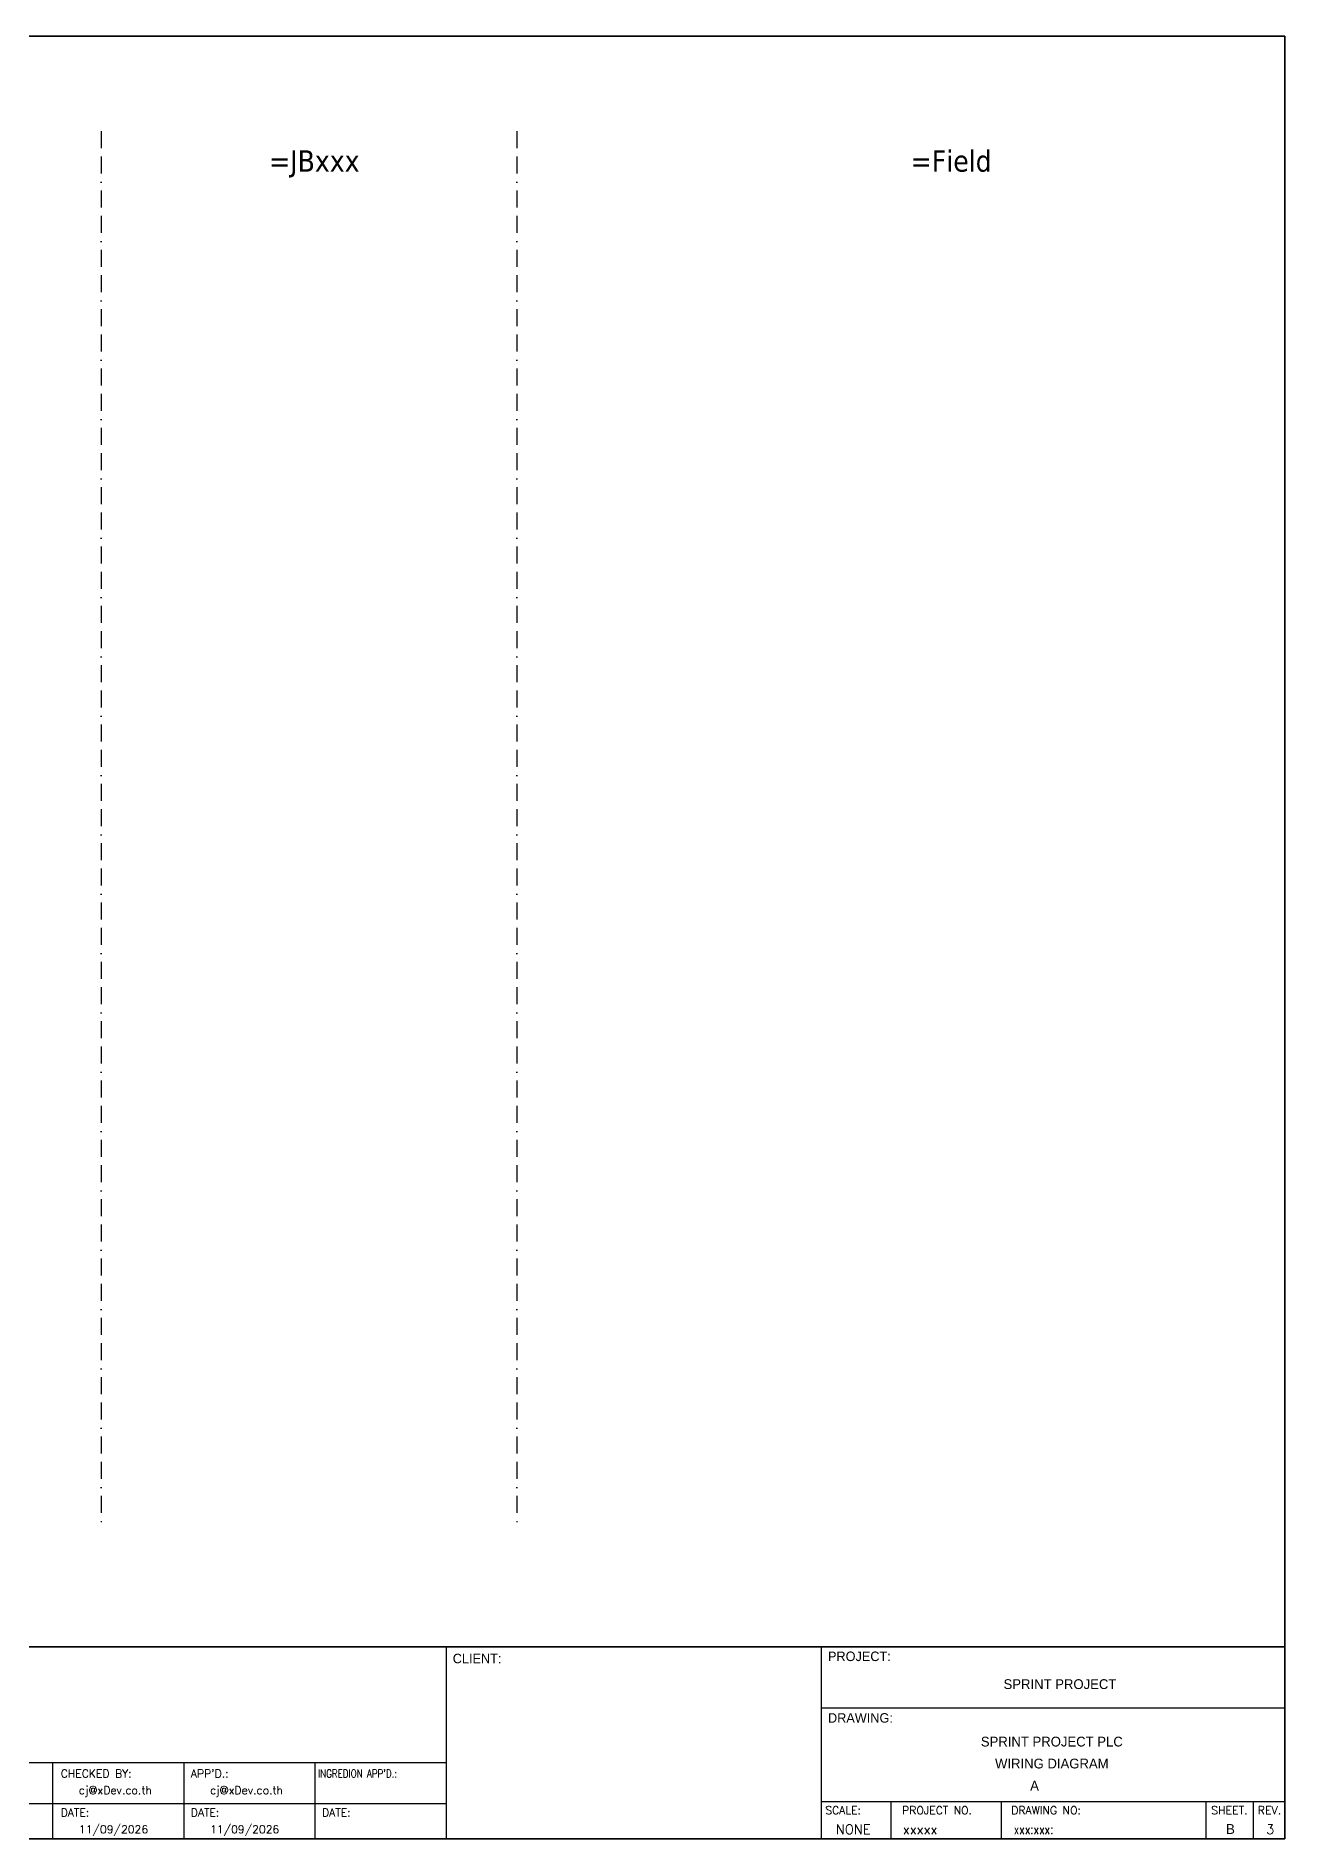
# Model space of a CAD drawing. Header units: millimetres. Extents: x 0 to 3893, y 0 to 2704.
# Drawn here: x 2020 to 3893, y 0 to 2704 of the extents above; entities that cross this region are included whole.
import ezdxf
from ezdxf.enums import TextEntityAlignment as Align

# ---------------------------------------------------------------- set-up
doc = ezdxf.new("R2010")
doc.units = ezdxf.units.MM
doc.linetypes.add('BORDERX2', pattern=[88.9, 25.4, -12.7, 25.4, -12.7, 0, -12.7])
for name, color, linetype in [('GT_1', 9, 'Continuous'), ('HELPPOINT', 7, 'Continuous'), ('MEMBER', 7, 'Continuous'), ('x01001-FrameArea', 2, 'BORDERX2')]:
    doc.layers.add(name, color=color, linetype=linetype)
doc.styles.add('HTX11', font='O8111901')
doc.styles.add('ROMANS', font='romans.shx', dxfattribs={"width": 0.85, "height": 25})
doc.styles.add('Tahoma', font='')
doc.styles.get('Tahoma').set_extended_font_data('Tahoma')

msp = doc.modelspace()

# ---------------------------------------------------------------- linework, layer by layer
at = {"color": 4}
for p, q in [((3302.3, 56.1), (3302.3, 0)), ((3467.6, 56.1), (3467.6, 0))]:
    msp.add_line(p, q, dxfattribs=at)
at = {"color": 4, "ltscale": 0.5}
for p, q in [((3774.7, 56.1), (3774.7, 0)), ((3774.7, 56.1), (3774.7, 0)), ((3845.9, 56.1), (3845.9, 0)), ((3845.9, 56.1), (3845.9, 0))]:
    msp.add_line(p, q, dxfattribs=at)
at = {"layer": 'GT_1', "color": 4}
for p, q in [((2635.8, 0), (2635.8, 288.2)), ((3198.1, 0), (3198.1, 288.2)), ((3198.1, 0), (3198.1, 288.2)), ((3198.1, 0), (3198.1, 288.2)), ((2635.8, 114.3), (1848.8, 114.3)), ((2045.6, 0), (2045.6, 114.3)), ((2242.3, 0), (2242.3, 114.3)), ((2439.1, 0), (2439.1, 114.3)), ((3198.1, 56.1), (3893.3, 56.1)), ((2635.8, 52.9), (1848.8, 52.9))]:
    msp.add_line(p, q, dxfattribs=at)
at = {"layer": 'HELPPOINT', "color": 4, "lineweight": 35}
for p, q in [((0, 2704.2), (3893.3, 2704.2)), ((0, 2704.2), (3893.3, 2704.2)), ((3893.3, 2704.2), (3893.3, 0)), ((3893.3, 2704.2), (3893.3, 0)), ((3893.3, 0), (0, 0)), ((3893.3, 0), (0, 0))]:
    msp.add_line(p, q, dxfattribs=at)
at = {"layer": 'HELPPOINT', "color": 4}
for p, q in [((3198.1, 196.6), (3893.3, 196.6)), ((3198.1, 196.6), (3893.3, 196.6)), ((3198.1, 56.1), (3893.3, 56.1))]:
    msp.add_line(p, q, dxfattribs=at)
at = {"layer": 'MEMBER', "color": 4, "lineweight": 35}
msp.add_line((0, 288.2), (3893.3, 288.2), dxfattribs=at)
msp.add_line((0, 288.2), (3893.3, 288.2), dxfattribs=at)
at = {"layer": 'MEMBER', "color": 4}
for p, q in [((3198.1, 196.6), (3893.3, 196.6)), ((3198.1, 196.6), (3893.3, 196.6)), ((3198.1, 56.1), (3893.3, 56.1)), ((3198.1, 56.1), (3893.3, 56.1))]:
    msp.add_line(p, q, dxfattribs=at)
at = {"layer": 'x01001-FrameArea'}
for p, q in [((2118.2, 2561.5), (2118.2, 475)), ((2741.3, 2561.5), (2741.3, 475))]:
    msp.add_line(p, q, dxfattribs=at)

# ---------------------------------------------------------------- texts
at = {"color": 2, "style": 'Tahoma'}
for s, p in [('=JBxxx', (2437.7, 2516.8)), ('=Field', (3392.8, 2516.8))]:
    msp.add_text(s, height=32, dxfattribs=at).set_placement(p, align=Align.MIDDLE_CENTER)
at = {"color": 4, "ltscale": 100, "style": 'HTX11'}
for s, p in [('SPRINT PROJECT', (3555.9, 232.2)), ('SPRINT PROJECT PLC', (3543.7, 146)), ('WIRING DIAGRAM', (3543.7, 113.1))]:
    msp.add_text(s, height=14.693, dxfattribs=at).set_placement(p, align=Align.MIDDLE_CENTER)
at = {"style": 'HTX11'}
for tag, text, height, p in [('A', 'A', 14.8, (3517.8, 79.8)), ('B', 'CHASSIS C2 SLOT 12', 14.821, (3811.6, 14.9))]:
    msp.add_attdef(tag, text=text, height=height, dxfattribs=at).set_placement(p, align=Align.MIDDLE_CENTER)
at = {"layer": 'GT_1', "color": 4, "style": 'HTX11'}
for s, p in [('CLIENT:', (2645.3, 263.5)), ('PROJECT:', (3208, 266.8)), ('DRAWING:', (3208, 174.4))]:
    msp.add_text(s, height=14.25, dxfattribs=at).set_placement(p)
at = {"layer": 'MEMBER', "color": 4, "ltscale": 0.8, "style": 'ROMANS'}
for s, height, p in [('CHECKED BY:', 11.875, (2057.3, 92.1)), ("APP'D.:", 11.88, (2252.5, 92.1)), ('cj@xDev.co.th', 11.875, (2084.6, 67.2)), ('cj@xDev.co.th', 11.875, (2281.3, 67.2)), ('DATE:', 11.88, (2057.3, 33.6)), ('DATE:', 11.88, (2252.5, 33.6)), ('DATE:', 11.88, (2449.3, 33.6)), ('SCALE:', 11.88, (3204, 37.1)), ('PROJECT NO.', 11.875, (3319.2, 37.1)), ('DRAWING NO:', 11.875, (3482.9, 37.1)), ('SHEET.', 12, (3782.7, 37.1)), ('REV.', 12, (3852.6, 37.1)), ('11/09/2026', 11.88, (2084.6, 8.5)), ('11/09/2026', 11.88, (2281.3, 8.5)), ('NONE', 14.23, (3220, 7.3)), ('xxxxx', 14.23, (3320.4, 7.3))]:
    msp.add_text(s, height=height, dxfattribs=at).set_placement(p)
at = {"layer": 'MEMBER', "color": 4, "ltscale": 0.8, "style": 'ROMANS', "width": 0.8}
for s, height, p in [("INGREDION APP'D.:", 11.875, (2443.3, 92.1)), ('xxx:xxx:', 14.23, (3486.6, 7.3))]:
    msp.add_text(s, height=height, dxfattribs=at).set_placement(p)
at = {"layer": 'MEMBER', "color": 4, "ltscale": 0.8, "style": 'ROMANS'}
msp.add_text('3', height=14.2, dxfattribs=at).set_placement((3871.2, 7.3), align=Align.CENTER)

doc.saveas('drawing.dxf')
